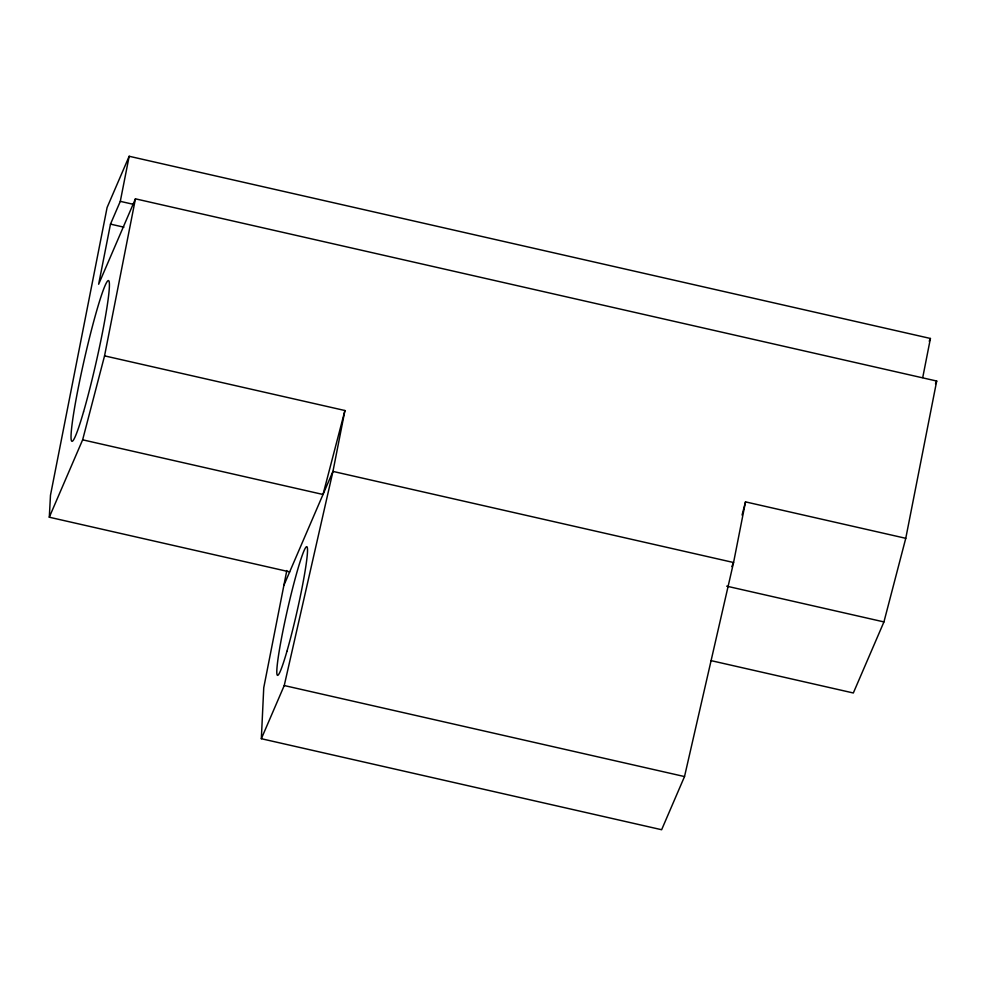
<?xml version="1.0" encoding="UTF-8"?>
<svg xmlns="http://www.w3.org/2000/svg" width="986" height="986" viewBox="0 0 986 986"><rect width="100%" height="100%" fill="white"/><g stroke="black" fill="none" stroke-linecap="round" stroke-linejoin="round"><path stroke-width="1.48" d="M922.736 377.539L930.427 338.469L129.166 156.269L120.292 201.354L110.481 224.13L98.649 284.239L135.439 198.827L936.7 381.04L905.764 538.307L745.502 501.874L733.572 562.513L684.518 776.561L661.631 829.731L261.339 738.711L263.743 687.747L286.803 570.537M289.674 571.88L49.3 517.219L50.483 495.219L107.092 207.516L129.166 156.269M49.3 517.219L82.639 439.818L104.553 355.86L135.439 198.827M104.553 355.86L344.927 410.521L332.948 471.407L284.239 685.541L261.339 738.711M344.927 410.521L323.014 494.479L82.639 439.818M742.064 515.074L745.502 501.874M711.054 660.632L853.334 692.985L883.937 621.919L905.764 538.307M283.906 585.29L332.948 471.407L733.572 562.513L731.834 566.568M929.231 341.242L930.427 338.469M935.492 383.825L936.7 381.04M120.292 201.354L133.8 204.422M110.481 224.13L123.903 227.174M726.682 586.165L883.937 621.919M284.239 685.541L684.518 776.561M83.551 411.815A82.393 6.076 -77.2 0 0 109.15 281.663A82.393 6.076 -77.2 0 0 77.956 389.445A82.393 6.076 -77.2 0 0 83.551 411.815M286.938 651.302A65.914 4.856 -77.2 0 0 307.287 547.476A65.914 4.856 -77.2 0 0 282.267 634.232A65.914 4.856 -77.2 0 0 286.938 651.302"/></g></svg>
